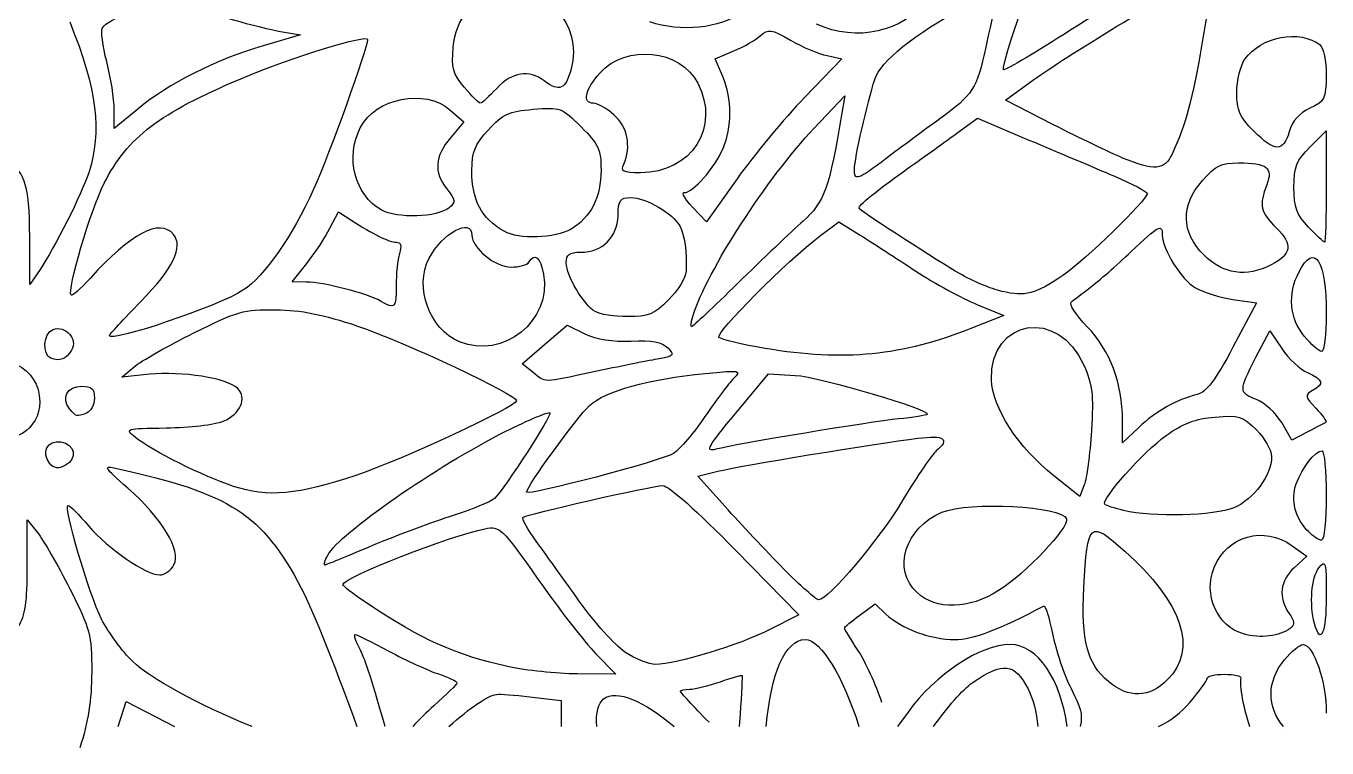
# Model space of a CAD drawing. Extents: x 0 to 106, y 3 to 99.
# Drawn here: x 36.7 to 106, y 2.6 to 41.1 of the extents above; entities that cross this region are included whole.
import ezdxf

# ---------------------------------------------------------------- set-up
doc = ezdxf.new("R2010")
doc.units = 0
doc.layers.get('0').update_dxf_attribs({"linetype": 'CONTINUOUS'})

msp = doc.modelspace()

# ---------------------------------------------------------------- linework, layer by layer
at = {"color": 7}
for points in [[(50.308, 40.8), (51.366, 40.624), (49.382, 40.039)], [(73.854, 38.393), (73.455, 39.347), (74.44, 39.758)], [(79.412, 39.509), (80.206, 39.346), (78.221, 37.29)], [(91.437, 35.846), (88.91, 37.142), (90.435, 38.241)], [(78.731, 35.651), (80.359, 37.371), (80.204, 36.445)], [(42.701, 36.666), (41.444, 35.62), (41.444, 36.638)], [(59.342, 36.612), (60.07, 35.985), (59.356, 35.136)], [(86.333, 35.381), (87.433, 36.176), (90.17, 35.015)], [(105.143, 34.649), (106.003, 35.509), (106.003, 32.537)], [(74.618, 32.944), (73, 30.654), (72.254, 31.433), (72.254, 31.433)], [(52.934, 30.313), (53.384, 31.192), (54.095, 30.726)], [(79.061, 29.919), (80.033, 30.656), (81.178, 29.944)], [(37.491, 28.11), (36.95, 27.317), (36.944, 29.83)], [(51.675, 27.446), (50.925, 27.449), (51.705, 28.441)], [(101.034, 26.519), (102.283, 26.333), (101.034, 23.976)], [(87.4, 26.249), (88.835, 25.665), (87.166, 25.002)], [(63.752, 22.626), (63.173, 23.083), (64.37, 24.114), (65.567, 25.144), (66.515, 24.692)], [(102.261, 23.437), (102.992, 24.849), (103.638, 23.897)], [(43.333, 22.532), (41.841, 22.38), (42.503, 22.928)], [(74.552, 20.46), (76.296, 22.554), (77.722, 22.474)], [(96.015, 19.695), (95.155, 18.878), (95.155, 20.073)], [(105.025, 19.466), (104.179, 19.023), (103.63, 19.954)], [(73.988, 15.479), (72.533, 17.109), (73.591, 17.366)], [(93.117, 16.645), (92.878, 16.027), (91.5, 17.116)], [(36.814, 12.305), (36.814, 14.778), (37.36, 14.094)], [(104.187, 13.4), (104.966, 12.845), (104.294, 12.222)], [(74.544, 13.155), (77.914, 9.708), (76.369, 8.928)], [(81.155, 9.697), (81.971, 10.301), (82.547, 9.759)], [(67.084, 7.663), (68.167, 6.547), (66.116, 6.568)], [(41.652, 3.758), (42.084, 5.092), (44.659, 3.758)], [(63.868, 5.317), (65.257, 5.15), (65.257, 3.758)], [(74.782, 4.43), (74.737, 3.758)], [(83.726, 4.53), (83.171, 3.758)]]:
    msp.add_lwpolyline(points, dxfattribs=at)
for points in [[(88.805, 38.757), (88.805, 38.757)], [(60.092, 37.822), (60.092, 37.822)], [(102.14, 35.492), (102.14, 35.492)], [(95.155, 34.056), (95.155, 34.056)], [(68.584, 33.733), (68.584, 33.733)], [(80.871, 33.468), (80.871, 33.468)], [(55.669, 31.288), (55.669, 31.288)], [(62.214, 30.152), (62.214, 30.152)], [(105.06, 30.377), (105.06, 30.377)], [(99.494, 28.878), (99.494, 28.878)], [(55.629, 26.432), (55.629, 26.432)], [(88.72, 26.949), (88.72, 26.949)], [(67.063, 25.871), (67.063, 25.871)], [(72.282, 25.663), (72.282, 25.663)], [(41.18, 24.594), (41.18, 24.594)], [(59.833, 24.262), (59.833, 24.262)], [(104.836, 24.559), (104.836, 24.559)], [(76.113, 23.909), (76.113, 23.909)], [(38.071, 23.392), (38.071, 23.392)], [(63.752, 22.626), (63.752, 22.626)], [(39.066, 20.699), (39.066, 20.699)], [(74.552, 20.46), (74.552, 20.46)], [(38.003, 17.794), (38.003, 17.794)], [(47.794, 16.56), (47.794, 16.56)], [(63.405, 16.25), (63.405, 16.25)], [(95.207, 15.275), (95.207, 15.275)], [(105.073, 14.129), (105.073, 14.129)], [(52.823, 12.899), (52.823, 12.899)], [(77.084, 12.183), (77.084, 12.183)], [(84.213, 10.9), (84.213, 10.9)], [(105.376, 9.259), (105.376, 9.259)], [(101.602, 8.694), (101.602, 8.694)], [(68.648, 7.732), (68.648, 7.732)], [(62.479, 6.944), (62.479, 6.944)], [(94.399, 6.159), (94.399, 6.159)], [(103.866, 3.616), (103.866, 3.616)]]:
    msp.add_lwpolyline(points, close=True, dxfattribs=at)
for points in [[(88.805, 38.757), (88.805, 39.339), (90.2, 43.358), (90.509, 43.668)], [(90.435, 38.241), (91.976, 39.351), (97.702, 42.86), (99.36, 43.71)], [(97.083, 43.72), (96.107, 43.183), (93.845, 41.807), (92.056, 40.663)], [(100.075, 43.693), (99.975, 43.43), (99.658, 41.822), (99.372, 40.119)], [(61.968, 42.799), (64.384, 43.344), (66.427, 41.206), (65.781, 38.808)], [(59.503, 39.962), (59.653, 41.524), (60.467, 42.46), (61.968, 42.799)], [(84.681, 42.498), (83.483, 40.768), (80.999, 40.209), (78.849, 41.186)], [(88.419, 42.378), (88.308, 41.953), (88.059, 40.866), (87.866, 39.964)], [(40.813, 40.992), (41.103, 41.461), (43.127, 42.254), (44.051, 42.26)], [(47.094, 41.621), (48.28, 41.266), (49.726, 40.897), (50.308, 40.8)], [(74.883, 41.813), (73.716, 40.96), (71.577, 40.74), (69.98, 41.311)], [(81.956, 38.24), (82.273, 39.219), (84.009, 40.617), (86.843, 42.175)], [(39.077, 41.309), (40.532, 37.658), (40.802, 35.496), (40.083, 33.27)], [(41.045, 39.189), (40.826, 40.032), (40.721, 40.843), (40.813, 40.992)], [(75.877, 40.579), (76.288, 40.951), (76.434, 40.928), (77.474, 40.33)], [(101.672, 39.324), (102.516, 40.53), (104.601, 40.924), (105.672, 40.08)], [(48.191, 38.28), (51.069, 39.488), (54.938, 40.683), (54.938, 40.364)], [(54.938, 40.364), (54.938, 39.891), (52.894, 34.232), (52.061, 32.396)], [(74.44, 39.758), (74.981, 39.984), (75.628, 40.354), (75.877, 40.579)], [(77.474, 40.33), (78.103, 39.968), (78.975, 39.598), (79.412, 39.509)], [(92.056, 40.663), (90.268, 39.519), (88.805, 38.661), (88.805, 38.757)], [(49.382, 40.039), (46.866, 39.297), (44.312, 38.007), (42.701, 36.666)], [(60.092, 37.822), (59.476, 38.555), (59.396, 38.845), (59.503, 39.962)], [(67.316, 38.583), (68.715, 40.149), (71.593, 39.85), (72.528, 38.041)], [(87.866, 39.964), (87.393, 37.754), (87.179, 37.42), (85.423, 36.144)], [(99.372, 40.119), (98.874, 37.15), (98.521, 35.844), (97.788, 34.262)], [(105.672, 40.08), (105.861, 39.931), (106, 39.239), (105.997, 38.463)], [(41.444, 36.638), (41.444, 37.198), (41.265, 38.346), (41.045, 39.189)], [(65.781, 38.808), (65.482, 37.696), (65.163, 37.555), (64.346, 38.173)], [(101.24, 37.55), (101.24, 38.193), (101.432, 38.983), (101.672, 39.324)], [(40.906, 32.712), (42.142, 35.142), (43.881, 36.47), (48.191, 38.28)], [(64.346, 38.173), (63.538, 38.785), (62.632, 38.639), (61.817, 37.768)], [(66.962, 36.974), (66.358, 36.974), (66.515, 37.686), (67.316, 38.583)], [(73.871, 34.559), (74.363, 35.71), (74.356, 37.19), (73.854, 38.393)], [(80.871, 33.468), (80.876, 34.014), (81.554, 36.997), (81.956, 38.24)], [(105.997, 38.463), (105.992, 37.195), (105.935, 37.08), (105.137, 36.709)], [(54.546, 35.66), (55.375, 37.264), (57.982, 37.781), (59.342, 36.612)], [(60.941, 36.974), (60.867, 36.974), (60.485, 37.356), (60.092, 37.822)], [(61.817, 37.768), (61.409, 37.331), (61.015, 36.974), (60.941, 36.974)], [(72.528, 38.041), (73.743, 35.693), (72.192, 33.27), (69.475, 33.27)], [(102.14, 35.492), (101.391, 36.241), (101.24, 36.586), (101.24, 37.55)], [(63.756, 36.65), (65.216, 36.772), (65.28, 36.748), (66.314, 35.715)], [(68.056, 36.362), (67.664, 36.698), (67.172, 36.974), (66.962, 36.974)], [(78.221, 37.29), (77.13, 36.16), (75.509, 34.204), (74.618, 32.944)], [(61.377, 35.563), (62.148, 36.405), (62.447, 36.542), (63.756, 36.65)], [(68.584, 33.733), (69.001, 34.659), (68.785, 35.735), (68.056, 36.362)], [(80.204, 36.445), (79.537, 32.453), (79.262, 31.686), (78.136, 30.687)], [(85.423, 36.144), (84.591, 35.54), (83.304, 34.586), (82.563, 34.025)], [(105.137, 36.709), (104.56, 36.441), (104.201, 36.034), (104.03, 35.453)], [(55.669, 31.288), (54.261, 32.081), (53.742, 34.105), (54.546, 35.66)], [(60.494, 33.389), (60.494, 34.393), (60.645, 34.765), (61.377, 35.563)], [(66.314, 35.715), (67.251, 34.778), (67.373, 34.51), (67.373, 33.408)], [(72.282, 25.663), (72.999, 28.01), (76.219, 32.996), (78.731, 35.651)], [(83.778, 33.542), (84.578, 34.117), (85.728, 34.944), (86.333, 35.381)], [(95.155, 34.056), (94.5, 34.328), (92.827, 35.133), (91.437, 35.846)], [(104.03, 35.453), (103.708, 34.358), (103.264, 34.368), (102.14, 35.492)], [(59.356, 35.136), (58.508, 34.128), (58.452, 33.319), (59.168, 32.409)], [(90.17, 35.015), (91.674, 34.377), (93.708, 33.515), (94.688, 33.099)], [(71.811, 32.211), (72.267, 32.211), (73.44, 33.548), (73.871, 34.559)], [(82.563, 34.025), (81.041, 32.874), (80.866, 32.816), (80.871, 33.468)], [(97.788, 34.262), (97.389, 33.401), (96.84, 33.358), (95.155, 34.056)], [(104.283, 32.488), (104.283, 33.603), (104.406, 33.912), (105.143, 34.649)], [(36.944, 29.83), (36.938, 32.709), (36.616, 33.627), (35.569, 33.749)], [(40.083, 33.27), (39.724, 32.16), (38.246, 29.217), (37.491, 28.11)], [(62.214, 30.152), (60.984, 30.862), (60.494, 31.784), (60.494, 33.389)], [(67.373, 33.408), (67.373, 31.969), (66.82, 30.88), (65.775, 30.263)], [(69.475, 33.27), (68.525, 33.27), (68.404, 33.333), (68.584, 33.733)], [(81.136, 31.343), (80.992, 31.468), (81.648, 32.014), (83.778, 33.542)], [(99.415, 32.864), (100.109, 33.654), (100.407, 33.798), (101.334, 33.795)], [(101.334, 33.795), (102.856, 33.789), (103.181, 33.538), (102.838, 32.635)], [(39.145, 26.75), (38.913, 26.981), (40.19, 31.305), (40.906, 32.712)], [(94.688, 33.099), (95.668, 32.684), (96.471, 32.266), (96.474, 32.17)], [(99.494, 28.878), (98.264, 30.108), (98.236, 31.52), (99.415, 32.864)], [(102.838, 32.635), (102.418, 31.532), (102.496, 31.179), (103.345, 30.33)], [(52.061, 32.396), (50.898, 29.835), (49.459, 27.772), (48.301, 27.006)], [(59.168, 32.409), (59.633, 31.817), (59.647, 31.703), (59.291, 31.407)], [(68.278, 30.979), (68.297, 31.828), (68.38, 31.945), (68.961, 31.945)], [(68.961, 31.945), (69.755, 31.945), (71.209, 31.103), (71.563, 30.44)], [(72.254, 31.433), (71.843, 31.861), (71.644, 32.211), (71.811, 32.211)], [(96.474, 32.17), (96.482, 31.831), (93.15, 28.589), (91.98, 27.798)], [(105.06, 30.377), (104.416, 31.049), (104.283, 31.41), (104.283, 32.488)], [(106.003, 32.537), (106.003, 30.903), (105.965, 29.566), (105.92, 29.566)], [(59.291, 31.407), (58.665, 30.887), (56.506, 30.816), (55.669, 31.288)], [(86.471, 27.896), (85.39, 28.519), (81.49, 31.038), (81.136, 31.343)], [(44.598, 29.988), (43.876, 30.858), (42.329, 30.04), (40.158, 27.64)], [(54.095, 30.726), (55.188, 30.009), (56.093, 29.569), (56.477, 29.567)], [(58.215, 28.713), (58.9, 30.037), (60.494, 30.903), (60.494, 29.95)], [(66.286, 29.036), (67.438, 29.036), (68.252, 29.83), (68.278, 30.979)], [(78.136, 30.687), (77.528, 30.148), (75.966, 28.663), (74.666, 27.387)], [(95.596, 29.058), (97.076, 30.468), (97.271, 30.572), (97.271, 29.952)], [(42.856, 26.409), (44.586, 28.182), (45.145, 29.329), (44.598, 29.988)], [(51.705, 28.441), (52.133, 28.987), (52.687, 29.829), (52.934, 30.313)], [(60.494, 29.95), (60.494, 29.251), (61.728, 28.243), (62.583, 28.243)], [(65.775, 30.263), (64.932, 29.765), (62.989, 29.704), (62.214, 30.152)], [(71.563, 30.44), (71.829, 29.941), (71.95, 29.071), (71.901, 28.018)], [(73.657, 24.499), (73.44, 24.716), (77.282, 28.569), (79.061, 29.919)], [(81.178, 29.944), (81.807, 29.552), (83.142, 28.692), (84.144, 28.032)], [(97.271, 29.952), (97.271, 29.187), (98.278, 27.582), (99.032, 27.144)], [(103.345, 30.33), (104.239, 29.436), (104.17, 28.932), (103.073, 28.365)], [(105.92, 29.566), (105.874, 29.566), (105.487, 29.931), (105.06, 30.377)], [(56.477, 29.567), (56.718, 29.566), (56.767, 29.382), (56.636, 28.97)], [(104.554, 27.991), (105.374, 29.577), (106.003, 28.603), (106.003, 25.747)], [(56.636, 28.97), (56.531, 28.643), (56.453, 27.869), (56.462, 27.251)], [(59.833, 24.262), (58.231, 24.924), (57.416, 27.167), (58.215, 28.713)], [(62.583, 28.243), (63.018, 28.243), (63.447, 28.362), (63.537, 28.507)], [(63.537, 28.507), (63.849, 29.012), (64.14, 28.767), (64.311, 27.86)], [(65.521, 28.472), (65.521, 28.918), (65.682, 29.036), (66.286, 29.036)], [(67.063, 25.871), (66.448, 26.23), (65.521, 27.793), (65.521, 28.472)], [(93.435, 27.161), (93.871, 27.488), (94.844, 28.342), (95.596, 29.058)], [(103.073, 28.365), (101.757, 27.684), (100.509, 27.863), (99.494, 28.878)], [(64.311, 27.86), (64.771, 25.404), (62.155, 23.301), (59.833, 24.262)], [(71.901, 28.018), (71.885, 27.676), (71.467, 26.991), (70.972, 26.496)], [(84.144, 28.032), (85.146, 27.372), (86.611, 26.569), (87.4, 26.249)], [(88.72, 26.949), (88.164, 27.078), (87.152, 27.504), (86.471, 27.896)], [(91.98, 27.798), (90.485, 26.787), (89.982, 26.656), (88.72, 26.949)], [(104.836, 24.559), (104.043, 25.501), (103.936, 26.797), (104.554, 27.991)], [(40.158, 27.64), (39.66, 27.091), (39.205, 26.69), (39.145, 26.75)], [(55.629, 26.432), (54.931, 26.838), (52.573, 27.442), (51.675, 27.446)], [(56.462, 27.251), (56.479, 26.05), (56.408, 25.98), (55.629, 26.432)], [(74.666, 27.387), (73.365, 26.112), (72.255, 25.068), (72.2, 25.068)], [(92.417, 26.372), (92.54, 26.478), (92.998, 26.833), (93.435, 27.161)], [(99.032, 27.144), (99.446, 26.903), (100.347, 26.622), (101.034, 26.519)], [(48.301, 27.006), (47.046, 26.176), (41.18, 24.188), (41.18, 24.594)], [(41.18, 24.594), (41.18, 24.647), (41.934, 25.464), (42.856, 26.409)], [(70.972, 26.496), (70.192, 25.717), (69.901, 25.598), (68.789, 25.605)], [(93.276, 25.064), (92.68, 25.678), (92.293, 26.267), (92.417, 26.372)], [(45.678, 24.735), (47.988, 25.892), (48.341, 25.992), (50.043, 25.972)], [(50.043, 25.972), (51.387, 25.956), (52.586, 25.717), (54.409, 25.1)], [(68.789, 25.605), (68.083, 25.609), (67.307, 25.729), (67.063, 25.871)], [(72.2, 25.068), (72.145, 25.068), (72.182, 25.336), (72.282, 25.663)], [(88.169, 22.24), (88.096, 25.51), (91.738, 26.083), (93.095, 23.016)], [(106.003, 25.747), (106.003, 24.646), (105.894, 23.745), (105.762, 23.745)], [(38.184, 24.917), (38.832, 25.166), (39.531, 24.391), (39.172, 23.822)], [(54.409, 25.1), (56.979, 24.23), (62.876, 21.452), (62.876, 21.11)], [(87.166, 25.002), (83.391, 23.501), (80.349, 23.2), (76.113, 23.909)], [(95.155, 20.073), (95.155, 22.026), (94.477, 23.826), (93.276, 25.064)], [(38.071, 23.392), (37.584, 23.587), (37.668, 24.719), (38.184, 24.917)], [(42.503, 22.928), (42.866, 23.229), (44.295, 24.042), (45.678, 24.735)], [(66.515, 24.692), (67.137, 24.395), (67.983, 24.261), (68.979, 24.302)], [(68.979, 24.302), (70.088, 24.347), (70.612, 24.249), (70.925, 23.935)], [(76.113, 23.909), (74.88, 24.116), (73.775, 24.381), (73.657, 24.499)], [(105.762, 23.745), (105.629, 23.745), (105.212, 24.111), (104.836, 24.559)], [(34.086, 22.676), (35.413, 23.912), (37.476, 22.927), (37.476, 21.057)], [(39.172, 23.822), (38.855, 23.32), (38.55, 23.201), (38.071, 23.392)], [(70.925, 23.935), (71.32, 23.54), (71.276, 23.493), (70.356, 23.334)], [(101.034, 23.976), (100.09, 22.196), (99.623, 21.579), (99.123, 21.454)], [(103.638, 23.897), (103.992, 23.373), (104.61, 22.798), (105.01, 22.619)], [(70.356, 23.334), (69.807, 23.239), (68.292, 22.936), (66.989, 22.659)], [(93.095, 23.016), (93.549, 21.989), (93.613, 21.435), (93.496, 19.529)], [(102.293, 21.182), (101.338, 21.543), (101.336, 21.652), (102.261, 23.437)], [(48.015, 21.785), (47.483, 22.317), (45.044, 22.707), (43.333, 22.532)], [(66.989, 22.659), (64.167, 22.061), (64.464, 22.064), (63.752, 22.626)], [(66.758, 20.864), (67.608, 21.65), (69.892, 22.284), (72.922, 22.576)], [(74.435, 22.301), (74.179, 22.046), (73.493, 21.134), (72.91, 20.276)], [(72.922, 22.576), (74.809, 22.758), (74.878, 22.745), (74.435, 22.301)], [(77.722, 22.474), (79.022, 22.401), (84.992, 20.637), (84.752, 20.397)], [(91.5, 17.116), (89.609, 18.611), (88.201, 20.776), (88.169, 22.24)], [(105.01, 22.619), (105.856, 22.24), (105.917, 22.019), (105.277, 21.661)], [(39.066, 20.699), (38.595, 21.266), (38.937, 21.893), (39.716, 21.893)], [(39.716, 21.893), (40.246, 21.893), (40.386, 21.761), (40.386, 21.26)], [(47.251, 20.035), (48.172, 20.416), (48.541, 21.26), (48.015, 21.785)], [(105.277, 21.661), (104.851, 21.423), (104.865, 21.35), (105.454, 20.723)], [(37.476, 21.057), (37.476, 19.614), (36.017, 18.678), (34.649, 19.243)], [(40.386, 21.26), (40.386, 20.911), (40.198, 20.554), (39.967, 20.466)], [(62.876, 21.11), (62.876, 20.801), (56.777, 17.975), (54.317, 17.144)], [(63.405, 16.25), (63.405, 16.542), (66.111, 20.266), (66.758, 20.864)], [(99.123, 21.454), (98.025, 21.18), (96.922, 20.556), (96.015, 19.695)], [(103.63, 19.954), (103.327, 20.466), (102.726, 21.019), (102.293, 21.182)], [(39.967, 20.466), (39.415, 20.254), (39.441, 20.247), (39.066, 20.699)], [(64.645, 20.476), (64.769, 20.353), (62.279, 16.505), (61.692, 15.912)], [(62.308, 19.496), (63.523, 20.105), (64.575, 20.546), (64.645, 20.476)], [(72.91, 20.276), (72.328, 19.418), (71.577, 18.537), (71.242, 18.318)], [(73.49, 18.536), (72.899, 18.388), (73.04, 18.644), (74.552, 20.46)], [(83.221, 20.154), (81.734, 20.007), (74.677, 18.834), (73.49, 18.536)], [(84.752, 20.397), (84.695, 20.341), (84.007, 20.232), (83.221, 20.154)], [(97.472, 19.268), (98.372, 19.914), (99.041, 20.166), (100.082, 20.253)], [(100.082, 20.253), (101.363, 20.359), (101.55, 20.3), (102.287, 19.564)], [(105.454, 20.723), (105.805, 20.349), (106.043, 20.012), (105.982, 19.976)], [(42.571, 19.171), (41.988, 19.635), (42.019, 19.644), (44.218, 19.675)], [(44.218, 19.675), (45.451, 19.693), (46.816, 19.854), (47.251, 20.035)], [(52.823, 12.899), (53.439, 14.051), (58.595, 17.637), (62.308, 19.496)], [(93.496, 19.529), (93.419, 18.282), (93.249, 16.985), (93.117, 16.645)], [(102.287, 19.564), (102.73, 19.121), (103.092, 18.481), (103.091, 18.143)], [(105.982, 19.976), (105.92, 19.939), (105.49, 19.709), (105.025, 19.466)], [(38.003, 17.794), (37.535, 18.357), (37.888, 19.036), (38.596, 18.935)], [(38.596, 18.935), (39.359, 18.826), (39.513, 18.042), (38.842, 17.683)], [(47.794, 16.56), (46.179, 17.096), (43.485, 18.442), (42.571, 19.171)], [(73.591, 17.366), (74.759, 17.65), (82.05, 18.854), (84.241, 19.125)], [(84.241, 19.125), (85.663, 19.301), (85.987, 19.079), (85.229, 18.45)], [(94.211, 15.604), (93.98, 15.835), (96.262, 18.398), (97.472, 19.268)], [(71.242, 18.318), (70.668, 17.942), (63.405, 16.025), (63.405, 16.25)], [(85.229, 18.45), (85.009, 18.267), (84.212, 17.092), (83.457, 15.838)], [(103.091, 18.143), (103.09, 17.157), (102.13, 15.855), (101.084, 15.417)], [(104.408, 16.695), (104.705, 17.547), (105.412, 18.453), (105.779, 18.453)], [(105.779, 18.453), (105.902, 18.453), (106.003, 17.382), (106.003, 16.072)], [(38.842, 17.683), (38.452, 17.474), (38.246, 17.501), (38.003, 17.794)], [(42.174, 16.462), (40.873, 17.61), (40.834, 17.678), (41.577, 17.514)], [(41.577, 17.514), (47.637, 16.179), (49.332, 15.081), (51.405, 11.144)], [(54.317, 17.144), (51.229, 16.1), (49.617, 15.956), (47.794, 16.56)], [(105.073, 14.129), (104.348, 14.854), (104.1, 15.81), (104.408, 16.695)], [(44.627, 12.382), (45.029, 13.133), (43.994, 14.855), (42.174, 16.462)], [(63.206, 14.903), (63.376, 15.073), (70.07, 16.594), (70.662, 16.598)], [(70.662, 16.598), (70.971, 16.6), (72.508, 15.236), (74.544, 13.155)], [(106.003, 16.072), (106.003, 14.762), (105.892, 13.691), (105.757, 13.691)], [(40.769, 9.484), (40.099, 10.806), (38.709, 15.543), (38.991, 15.543)], [(38.991, 15.543), (39.075, 15.543), (39.568, 15.048), (40.086, 14.443)], [(61.692, 15.912), (61.533, 15.751), (60.451, 15.311), (59.287, 14.935)], [(77.084, 12.183), (76.181, 13.1), (74.788, 14.583), (73.988, 15.479)], [(83.457, 15.838), (82.165, 13.69), (79.484, 10.516), (78.962, 10.516)], [(85.533, 15.178), (86.974, 15.78), (91.947, 15.515), (92.176, 14.824)], [(95.207, 15.275), (94.727, 15.388), (94.279, 15.537), (94.211, 15.604)], [(101.084, 15.417), (100.053, 14.987), (96.761, 14.907), (95.207, 15.275)], [(59.287, 14.935), (58.124, 14.558), (56.183, 13.826), (54.973, 13.309)], [(63.92, 13.645), (63.465, 14.275), (63.144, 14.841), (63.206, 14.903)], [(84.213, 10.9), (82.874, 12.141), (83.557, 14.352), (85.533, 15.178)], [(92.176, 14.824), (92.322, 14.382), (89.99, 11.921), (88.554, 11.003)], [(93.097, 11.171), (93.281, 14.689), (93.389, 14.785), (95.277, 13.103)], [(37.36, 14.094), (37.66, 13.717), (38.432, 12.371), (39.076, 11.103)], [(40.086, 14.443), (41.128, 13.226), (43.142, 11.839), (43.868, 11.839)], [(53.622, 11.327), (53.606, 11.685), (59.398, 13.961), (61.192, 14.302)], [(61.192, 14.302), (61.996, 14.454), (62.081, 14.373), (64.011, 11.619)], [(100.035, 12.243), (100.744, 13.938), (102.675, 14.477), (104.187, 13.4)], [(105.757, 13.691), (105.622, 13.691), (105.314, 13.888), (105.073, 14.129)], [(54.973, 13.309), (53.764, 12.791), (52.721, 12.368), (52.656, 12.368)], [(66.215, 10.444), (65.409, 11.575), (64.376, 13.015), (63.92, 13.645)], [(52.656, 12.368), (52.591, 12.368), (52.666, 12.607), (52.823, 12.899)], [(95.277, 13.103), (98.351, 10.362), (99.178, 7.883), (97.556, 6.262)], [(105.614, 12.22), (105.967, 12.686), (106.003, 12.545), (106.003, 10.698)], [(36.345, 9.115), (36.71, 9.671), (36.814, 10.382), (36.814, 12.305)], [(43.868, 11.839), (44.125, 11.839), (44.467, 12.083), (44.627, 12.382)], [(78.962, 10.516), (78.831, 10.516), (77.986, 11.266), (77.084, 12.183)], [(101.602, 8.694), (100.192, 9.091), (99.435, 10.806), (100.035, 12.243)], [(104.294, 12.222), (103.536, 11.52), (103.433, 10.637), (104.013, 9.809)], [(105.376, 9.259), (105.099, 10.292), (105.211, 11.687), (105.614, 12.22)], [(39.076, 11.103), (40.171, 8.944), (40.246, 8.66), (40.244, 6.679)], [(51.405, 11.144), (52.007, 10.001), (53.535, 6.127), (54.371, 3.758)], [(54.879, 10.349), (54.191, 10.805), (53.626, 11.244), (53.622, 11.327)], [(64.011, 11.619), (65.106, 10.057), (66.488, 8.276), (67.084, 7.663)], [(94.399, 6.159), (93.261, 7.116), (92.948, 8.322), (93.097, 11.171)], [(68.648, 7.732), (68.117, 8.093), (67.022, 9.313), (66.215, 10.444)], [(88.554, 11.003), (86.989, 10.002), (85.227, 9.96), (84.213, 10.9)], [(106.003, 10.698), (106.003, 8.728), (105.703, 8.039), (105.376, 9.259)], [(62.479, 6.944), (59.589, 7.589), (57.913, 8.34), (54.879, 10.349)], [(82.547, 9.759), (83.39, 8.967), (84.924, 8.399), (86.217, 8.399)], [(86.217, 8.399), (87.183, 8.399), (88.623, 8.942), (90.951, 10.184)], [(90.951, 10.184), (91.04, 10.232), (91.251, 9.571), (91.419, 8.715)], [(104.013, 9.809), (104.32, 9.371), (104.335, 9.194), (104.08, 8.993)], [(42.429, 7.23), (41.879, 7.754), (41.132, 8.768), (40.769, 9.484)], [(80.338, 9.005), (80.338, 9.054), (80.705, 9.365), (81.155, 9.697)], [(54.505, 7.936), (54.299, 8.336), (54.198, 8.664), (54.281, 8.664)], [(54.281, 8.664), (54.364, 8.664), (55.171, 8.265), (56.074, 7.778)], [(76.369, 8.928), (74.707, 8.089), (71.379, 7.076), (70.284, 7.076)], [(76.176, 3.758), (76.404, 6.568), (77.191, 8.399), (78.249, 8.399)], [(78.249, 8.399), (79.086, 8.399), (80.296, 6.374), (81.113, 3.758)], [(81.059, 7.828), (80.662, 8.427), (80.338, 8.956), (80.338, 9.005)], [(91.419, 8.715), (91.588, 7.86), (92.033, 6.542), (92.409, 5.788)], [(104.08, 8.993), (103.545, 8.572), (102.485, 8.444), (101.602, 8.694)], [(55.88, 3.758), (55.052, 6.604), (54.793, 7.377), (54.505, 7.936)], [(56.074, 7.778), (56.977, 7.292), (58.163, 6.747), (58.708, 6.567)], [(70.284, 7.076), (69.915, 7.076), (69.179, 7.371), (68.648, 7.732)], [(82.329, 5.044), (82.027, 5.976), (81.455, 7.229), (81.059, 7.828)], [(89.173, 8.134), (87.586, 8.134), (85.163, 6.531), (83.726, 4.53)], [(92.196, 3.758), (91.881, 6.25), (90.629, 8.134), (89.173, 8.134)], [(103.777, 7.32), (104.154, 7.768), (104.6, 8.131), (104.769, 8.128)], [(104.769, 8.128), (105.344, 8.115), (106.003, 6.163), (106.003, 4.476)], [(48.785, 3.758), (45.876, 4.964), (43.409, 6.297), (42.429, 7.23)], [(66.116, 6.568), (64.989, 6.579), (63.352, 6.749), (62.479, 6.944)], [(87.144, 6.09), (88.802, 7.222), (89.412, 7.155), (90.122, 5.764)], [(103.733, 3.758), (102.829, 4.785), (102.839, 6.205), (103.777, 7.32)], [(40.244, 6.679), (40.243, 5.167), (40.061, 4.008), (39.608, 2.62)], [(58.708, 6.567), (59.254, 6.388), (59.701, 6.176), (59.701, 6.097)], [(73.731, 6.153), (74.355, 6.373), (74.876, 6.522), (74.889, 6.484)], [(74.889, 6.484), (74.903, 6.446), (74.855, 5.522), (74.782, 4.43)], [(97.556, 6.262), (96.576, 5.282), (95.483, 5.246), (94.399, 6.159)], [(98.741, 5.048), (99.242, 5.634), (99.653, 6.211), (99.653, 6.33)], [(99.653, 6.33), (99.653, 6.449), (100.069, 6.547), (100.579, 6.547)], [(100.579, 6.547), (101.088, 6.547), (101.481, 6.458), (101.452, 6.348)], [(101.452, 6.348), (101.351, 5.966), (101.608, 4.688), (101.924, 3.758)], [(59.701, 6.097), (59.701, 6.017), (59.148, 5.466), (58.472, 4.871)], [(67.514, 5.231), (68.178, 5.782), (69.704, 5.1), (71.274, 3.758)], [(71.607, 5.64), (71.607, 5.702), (71.83, 5.753), (72.103, 5.753)], [(73.128, 3.987), (72.291, 4.834), (71.607, 5.578), (71.607, 5.64)], [(72.103, 5.753), (72.375, 5.753), (73.108, 5.933), (73.731, 6.153)], [(85.088, 3.758), (85.826, 4.797), (86.632, 5.74), (87.144, 6.09)], [(90.122, 5.764), (90.398, 5.223), (90.566, 4.534), (90.633, 3.758)], [(92.409, 5.788), (92.918, 4.766), (93.043, 4.487), (92.902, 3.758)], [(58.472, 4.871), (58.092, 4.536), (57.684, 4.127), (57.355, 3.758)], [(59.275, 3.758), (60.354, 4.741), (61.438, 5.488), (61.908, 5.486)], [(61.908, 5.486), (62.222, 5.485), (63.104, 5.409), (63.868, 5.317)], [(67.142, 3.758), (67.093, 4.524), (67.218, 4.985), (67.514, 5.231)], [(97.076, 3.758), (97.757, 4.096), (98.272, 4.5), (98.741, 5.048)]]:
    msp.add_open_spline(points, degree=3, dxfattribs=at)

doc.saveas('drawing.dxf')
